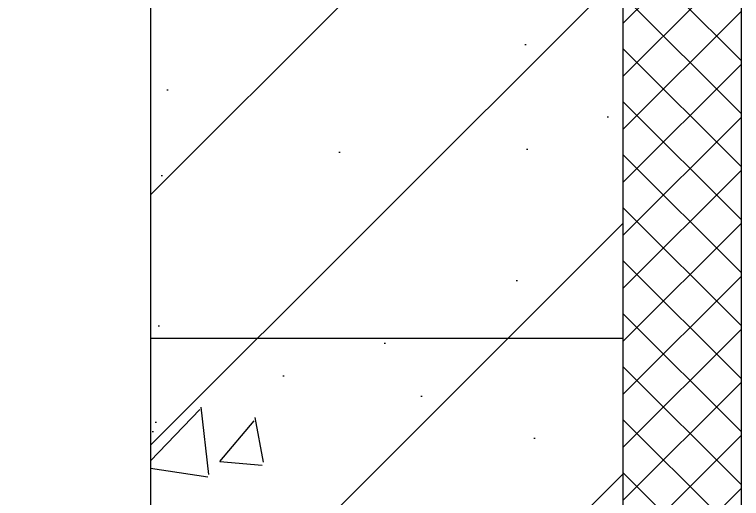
# Model space of a CAD drawing. Extents: x -160106 to 966792, y -663931 to 1550022.
# Drawn here: x -65094.1 to -64786.6, y -98922.1 to -98717.1 of the extents above; entities that cross this region are included whole.
import ezdxf

# ---------------------------------------------------------------- set-up
doc = ezdxf.new("R2010")
doc.units = 0
for name, color, linetype in [('!ZN1-填充-8', 8, 'Continuous'), ('20剖面图$0$PUB_HATCH', 8, 'Continuous'), ('AS-WALL', 40, 'Continuous')]:
    doc.layers.add(name, color=color, linetype=linetype)

msp = doc.modelspace()

# ---------------------------------------------------------------- hatches: boundary and pattern name
at = {"layer": '!ZN1-填充-8'}
h = msp.add_hatch(dxfattribs=at)
h.set_pattern_fill('ANSI37', color=256, scale=10, angle=90, style=0)
h.set_pattern_definition([(135, (-64415.416, -98232.274), (-11.22532, -11.22532), []), (225, (-64415.416, -98232.274), (11.22532, -11.22532), [])])
h.paths.add_polyline_path([(-64786.56, -97404.03), (-64836.56, -97404.03), (-64836.56, -99054.2), (-64786.56, -99054.2)])
at = {"layer": '20剖面图$0$PUB_HATCH'}
h = msp.add_hatch(dxfattribs=at)
h.set_pattern_fill('钢筋混凝土', color=256, scale=30, style=0)
h.set_pattern_definition([(45, (1589176.496, -673451.65), (-53.0330086, 53.0330086), []), (50, (1589176.5, -673451.65), (215.178055, -18.82564), [22.5, -247.5]), (355, (1589176.5, -673451.65), (-41.6254, 225.65764), [18, -198]), (100.4514, (1589194.43, -673453.22), (173.552815, 206.831863), [19.122057, -210.342634]), (46.1842, (1589176.5, -673391.65), (320.172315, -49.655704), [33.75, -371.25]), (96.6356, (1589203.18, -673395.8), (280.39881, 292.23536), [28.683086, -315.5139]), (351.1842, (1589176.5, -673391.65), (280.398584, 292.23558), [27, -297]), (21, (1589206.5, -673406.65), (179.072116, -120.785667), [22.5, -247.5]), (326, (1589206.5, -673406.65), (72.9946, 217.545014), [18, -198]), (71.4514, (1589221.42, -673416.72), (252.066789, 96.75915), [19.122057, -210.342634]), (37.5, (1589176.496, -673451.65), (3.6479566, 99.868156), [0, -195.6, 0, -201, 0, -198.75]), (7.5, (1589176.5, -673451.65), (78.920861, 118.3235136), [0, -114.6, 0, -191.1, 0, -75.75]), (327.5, (1589109.596, -673451.65), (160.146731, -6.7664615), [0, -75, 0, -234, 0, -310.5]), (317.5, (1589079.6, -673451.65), (174.955851, 30.031495), [0, -97.5, 0, -155.4, 0, -220.5])])
h.paths.add_polyline_path([(-65668.7, -97754.2), (-65668.7, -97874.2), (-65136.56, -97874.2), (-65136.56, -98554.2), (-65036.56, -98554.2), (-65036.56, -99054.2), (-64836.56, -99054.2), (-64836.56, -98554.2), (-64836.56, -97754.2)])

# ---------------------------------------------------------------- linework, layer by layer
at = {"layer": '!ZN1-填充-8'}
msp.add_lwpolyline([(-64786.56, -99054.2), (-64786.56, -97404.03)], dxfattribs=at)
at = {"layer": 'AS-WALL'}
for p, q in [((-65036.56, -98554.2), (-65036.56, -99054.2)), ((-64836.56, -99054.2), (-64836.56, -98554.2)), ((-65036.56, -98854.2), (-64836.56, -98854.2))]:
    msp.add_line(p, q, dxfattribs=at)

doc.saveas('drawing.dxf')
